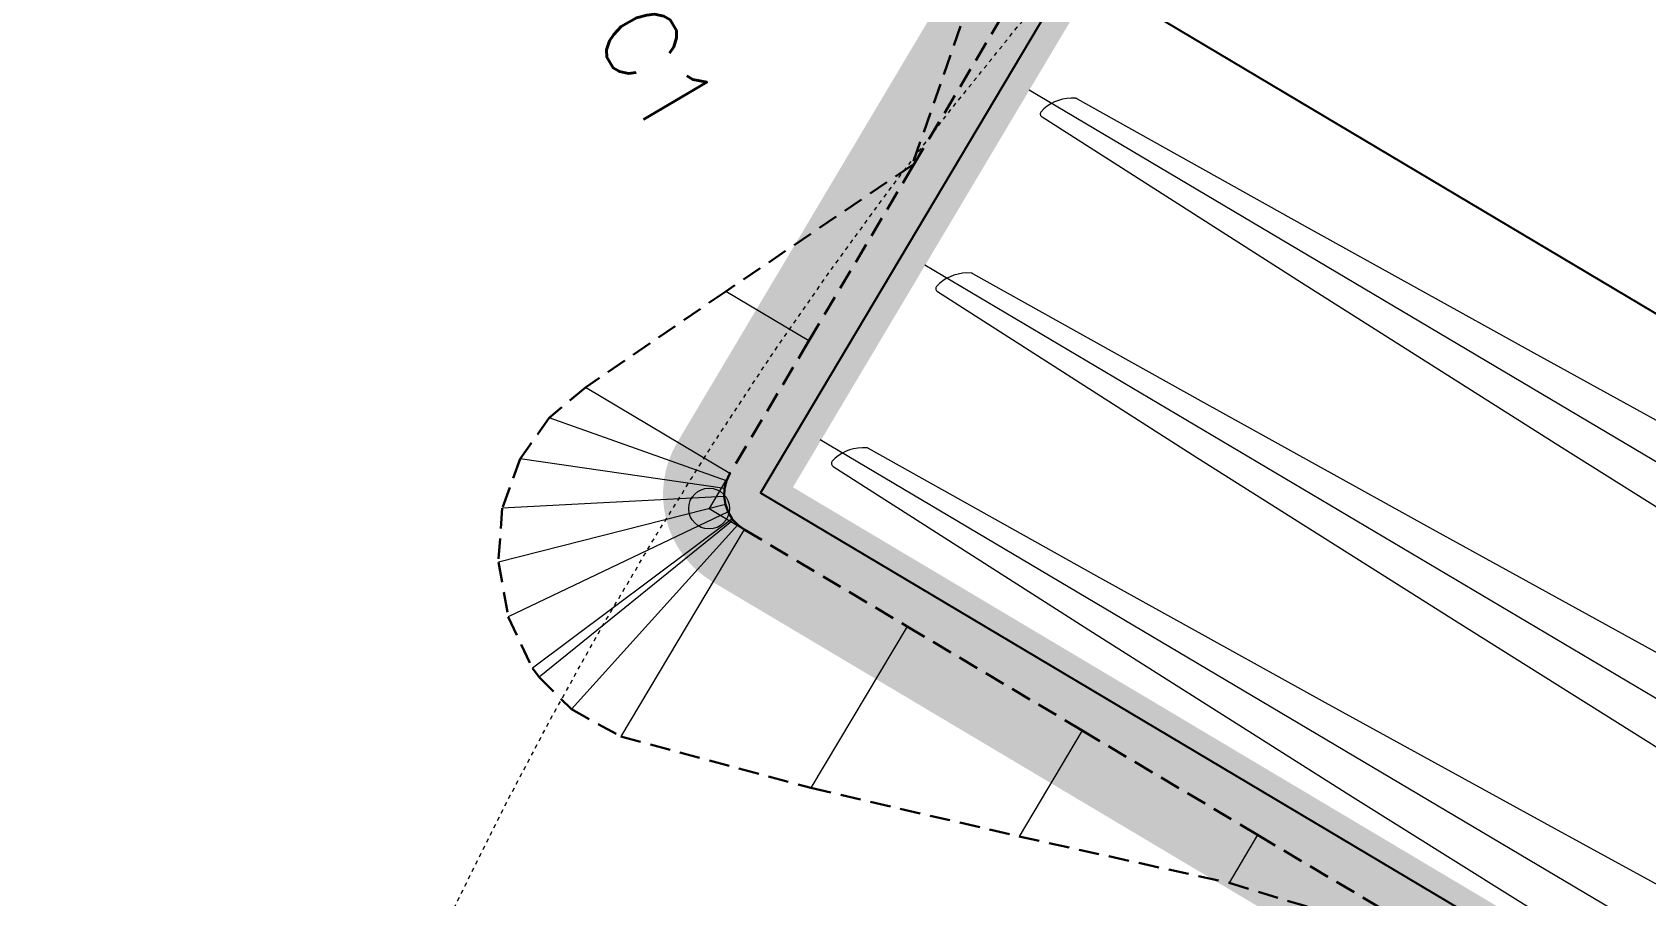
# Model space of a CAD drawing. Header units: metres. Extents: x 544752 to 548977, y 1840603 to 1844608.
# Drawn here: x 544902.78 to 544942.33, y 1843802.02 to 1843823.19 of the extents above; entities that cross this region are included whole.
import ezdxf

# ---------------------------------------------------------------- set-up
doc = ezdxf.new("R2010")
doc.units = ezdxf.units.M
doc.header["$MEASUREMENT"] = 0
doc.linetypes.add('ACAD_ISO02W100', pattern=[15, 12, -3])
doc.linetypes.add('Anordnung Grundriss$0$GESTRICHELT', pattern=[0.75, 0.5, -0.25])
doc.layers.add('C-ROAD', color=7, linetype='Continuous')
for name, color, linetype, lineweight in [('C-ROAD-CORR', 5, 'Continuous', 0), ('C-ROAD-SAMP-TEXT', 11, 'Continuous', 0), ('C-ROAD-STAN', 11, 'Continuous', 0), ('Line5', 5, 'Continuous', 13), ('Đường', 5, 'ACAD_ISO02W100', 5)]:
    doc.layers.add(name, color=color, linetype=linetype, lineweight=lineweight)

# ---------------------------------------------------------------- blocks, each defined once
blk = doc.blocks.new('TB')
at = {"layer": 'Defpoints', "color": 5, "linetype": 'Anordnung Grundriss$0$GESTRICHELT', "lineweight": 5, "ltscale": 0.2}
blk.add_circle((-0.4049538253086098, -1.769394799566726e-07), 105.7280000291212, dxfattribs=at)
blk = doc.blocks.new('FREFEWRFERWF')
at = {"layer": 'Line5', "color": 5}
for p, q in [((-1.66903406981146, -0.552696687169373), (-3.349565278273076, 70.4684576750733)), ((-12.75507202500012, -0.8150196010246873), (-14.43560326413717, 70.20613535726443)), ((-7.212053040915634, -0.6838581399060786), (-8.89258424937725, 70.33729622233659))]:
    blk.add_line(p, q, dxfattribs=at)
at = {"layer": 'Line5', "color": 5, "flags": 128}
for points in [[(-14.86438842292409, 69.08685307204723), (-14.80841630435316, 69.18441281979904), (-14.7429451107746, 69.27586939930916), (-14.66863456461579, 69.36030120356008), (-14.58623352402356, 69.43685740279034), (-14.49657232302707, 69.50476654665545), (-14.40055447630584, 69.56334433192387), (-14.29914754873607, 69.61200046539307), (-14.19337342411745, 69.65024462807924), (-14.0842979879817, 69.67769145453349)], [(-14.08429830515524, 69.67769065964967), (-14.06706906191539, 69.67943511717021), (-14.04982166929403, 69.6778805218637), (-14.03318210656289, 69.67308331327513), (-14.01775426935637, 69.66521759377792), (-14.00409810314886, 69.65456885192543), (-13.99270923074801, 69.64152358099818), (-13.98400099435821, 69.6265552258119), (-13.97828945569927, 69.61020707152784), (-13.97578189574415, 69.59307245211676)], [(-9.32136941346107, 69.21801394689828), (-9.265397289826069, 69.3155737053603), (-9.199926091358066, 69.40703027509153), (-9.125615558237769, 69.49146207235754), (-9.043214510194957, 69.56801827577874), (-8.953553309314884, 69.63592742476612), (-8.857535458577331, 69.69450520677492), (-8.756128540670034, 69.74316133605316), (-8.650354421522934, 69.78140550572425), (-8.54127897741273, 69.8088523298502)], [(-8.54127928573871, 69.80885153543204), (-8.524050052743405, 69.81059598503634), (-8.506802660995163, 69.80904139298946), (-8.490163094887976, 69.80424418672919), (-8.47473525768146, 69.79637846909463), (-8.461079090833664, 69.78572972957045), (-8.44969022506848, 69.77268445119262), (-8.44098198757274, 69.75771610625088), (-8.435270443791524, 69.74136795289814), (-8.432762881100643, 69.72423332417384)], [(-8.432757004280575, 69.72412343835458), (-7.968257946602535, 61.96913249930367), (-7.53959449013928, 54.21207819133997), (-7.146775769360829, 46.45312612131238), (-6.78981017426122, 38.69244191842154), (-6.468705312057864, 30.93019125238061), (-6.183468067261856, 23.16653984691948), (-5.934104503423441, 15.40165340481326), (-5.720619944797363, 7.635697712190449), (-5.543018971104175, -0.1311614527367055)], [(-3.778350442356896, 69.34917539963499), (-3.722378318721894, 69.446735158097), (-3.656907120253891, 69.53819172782823), (-3.582596587133594, 69.62262352509424), (-3.500195539090782, 69.69917972851545), (-3.410534338210709, 69.76708887750283), (-3.314516487473156, 69.82566665951163), (-3.213109569565859, 69.87432278878987), (-3.107335450418759, 69.91256695846096), (-2.998260006308556, 69.9400137825869)], [(-2.998260314634535, 69.94001298816875), (-2.98103108163923, 69.94175743777305), (-2.963783689890988, 69.94020284572616), (-2.947144123783801, 69.9354056394659), (-2.931716286577284, 69.92753992183134), (-2.918060119729489, 69.91689118230715), (-2.906671253964305, 69.90384590392932), (-2.897963016468566, 69.88887755898759), (-2.892251472687349, 69.87252940563485), (-2.889743909996469, 69.85539477691054)], [(-2.8897380331764, 69.85528489109129), (-2.42523897549836, 62.10029395204037), (-1.996575519035105, 54.34323964407668), (-1.603756798256654, 46.58428757404909), (-1.246791203157045, 38.82360337115824), (-0.9256863409536891, 31.06135270511732), (-0.6404490961576812, 23.29770129965618), (-0.3910855323192663, 15.53281485754997), (-0.1776009736931883, 7.766859164927155), (0, 0)], [(-13.97577600751538, 69.5929625662975), (-13.51127695024479, 61.83797155646607), (-13.08261348161614, 54.08091718330979), (-12.68979475862579, 46.32196505367756), (-12.33282916026656, 38.56128078699112), (-12.01172429847065, 30.79903006413952), (-11.72648704145104, 23.03537858603522), (-11.47712347662309, 15.27049208758399), (-11.26363891706569, 7.504536324646324), (-11.08603794220835, -0.2623229054734111)], [(-9.331243289343547, 69.17811096040532), (-9.331059732241556, 69.18271416937932), (-9.33064318500692, 69.18730217264965), (-9.32999474729877, 69.19186318619177), (-9.32911606359994, 69.19638549722731), (-9.328009405639023, 69.20085749216378), (-9.326677597535308, 69.20526767522097), (-9.325124074530322, 69.20960473362356), (-9.323352824314497, 69.21385751152411), (-9.321368388540577, 69.2180151049979)], [(-3.788222254370339, 69.30944891646504), (-3.815693749580532, 62.71369162015617), (-3.866464245482348, 56.11807252373546), (-3.940533115004655, 49.52267391281202), (-4.037899439106695, 42.92757809534669), (-4.15856198273832, 36.33286737697199), (-4.302519265504088, 29.7386240279302), (-4.469769473420456, 23.14493034500629), (-4.660310532141011, 16.55186859890819), (-4.87414005107712, 9.959521067794412)], [(-3.788224318239372, 69.30927241314203), (-3.788040761137381, 69.31387562211603), (-3.787624213902745, 69.31846362538636), (-3.786975776194595, 69.32302463892847), (-3.786097092495766, 69.32754694996402), (-3.784990434534848, 69.33201894490048), (-3.783658626431134, 69.33642912795767), (-3.782105103426147, 69.34076618636027), (-3.780333853210323, 69.34501896426082), (-3.778349417436402, 69.34917655773461)], [(-14.87426023866283, 69.04712659073994), (-14.9017317329417, 62.45136923948303), (-14.95250223134644, 55.85575008206069), (-15.02657110703876, 49.26035141386092), (-15.12393741810229, 42.66525555262342), (-15.24459997238591, 36.07054476439953), (-15.38855725055328, 29.47630136879161), (-15.55580746376654, 22.88260762346908), (-15.74634851206793, 16.28954582801089), (-15.96017803822178, 9.697198242414743)], [(-14.87426230253186, 69.04695007717237), (-14.87407874467317, 69.05155328614637), (-14.87366220814874, 69.05614129919559), (-14.87301376980031, 69.06070231227204), (-14.87213508534478, 69.06522462377325), (-14.8710284254048, 69.06969661777839), (-14.86969661776675, 69.07410680130124), (-14.8681430927827, 69.07844384945929), (-14.86637184320716, 69.08269663760439), (-14.86438740679296, 69.08685421943665)], [(-9.331241225474514, 69.17828746372834), (-9.358712720684707, 62.58253016741946), (-9.409483216586523, 55.98691107099876), (-9.48355208610883, 49.39151246007532), (-9.58091841021087, 42.79641664260998), (-9.701580953842495, 36.20170592423528), (-9.845538236608263, 29.60746257519349), (-10.01278844452463, 23.01376889226958), (-10.20332950324519, 16.42070714617148), (-10.41715902218129, 9.828359615057707)]]:
    blk.add_lwpolyline(points, dxfattribs=at)
blk = doc.blocks.new('RFEWF34RF')
blk.add_lwpolyline([(467558.3739784134, 1441381.465170017), (467628.3739784134, 1441381.465170017), (467628.3739784134, 1441366.465170017), (467558.3739784134, 1441366.465170017)], close=True)
at = {"xscale": 0.9, "yscale": 0.9714285714285716, "zscale": 0.9714285714285716, "rotation": 268.6444939923905}
blk.add_blockref('FREFEWRFERWF', (467559.2717663317, 1441366.934817435), dxfattribs=at)
blk = doc.blocks.new('fcwdăed')
at = {"xscale": -1, "rotation": 19.89216182940478}
blk.add_blockref('RFEWF34RF', (1396367.360318515, 242211.3860006156, -3.31594075425429), dxfattribs=at)
blk = doc.blocks.new('STA')
blk.add_circle((0, 0), 0.03600344113496039)
blk = doc.blocks.new('PI')
h = blk.add_hatch(color=256)
h.dxf.hatch_style = 1
h.paths.add_polyline_path([(0.01097384885793593, 0, 1), (-0.01097384885793593, 0, 1)])
at = {"xscale": 0.3048, "yscale": 0.3048, "zscale": 0.3048}
blk.add_blockref('STA', (0, 0), dxfattribs=at)

msp = doc.modelspace()

# ---------------------------------------------------------------- linework, layer by layer
at = {"layer": 'C-ROAD', "color": 3, "linetype": 'Continuous', "lineweight": 13}
for p, q in [((544919.8865831676, 1843812.374758907), (544919.3751962084, 1843811.515416928)), ((544919.3751962084, 1843811.515416928), (544920.2345344179, 1843811.004023635))]:
    msp.add_line(p, q, dxfattribs=at)
at = {"layer": 'C-ROAD', "color": 1, "linetype": 'ACAD_ISO02W100', "lineweight": -3, "ltscale": 0.1, "const_width": 3, "flags": 128}
msp.add_lwpolyline([(544919.8865831676, 1843812.374758907, 0.4142114035845518), (544920.2345344179, 1843811.004023636)], format="xyb", dxfattribs=at)
at = {"layer": 'C-ROAD', "color": 1, "linetype": 'ACAD_ISO02W100', "lineweight": 60, "ltscale": 0.1, "const_width": 3, "flags": 128}
msp.add_lwpolyline([(544920.2345344179, 1843811.004023635), (544966.0670331197, 1843783.729043673)], dxfattribs=at)
at = {"layer": 'C-ROAD-CORR', "color": 160, "linetype": 'Continuous'}
for p, q in [((544924.3781368292, 1843819.922430083, 759.1867497881865), (544924.3544112903, 1843819.936548946, 759.1683439499927)), ((544924.3781368292, 1843819.922430083, 759.1867497881865), (544924.3544112903, 1843819.936548946, 759.1683439499927)), ((544924.3781368292, 1843819.922430083, 759.1867497881865), (544924.3544112903, 1843819.936548946, 759.1683439499927)), ((544924.3781368292, 1843819.922430083, 759.1867497881865), (544924.3544112903, 1843819.936548946, 759.1683439499927)), ((544921.8211831867, 1843815.625688519, 759.1867497881872), (544919.7843594144, 1843816.837784682, 757.6066192466953)), ((544921.8211831867, 1843815.625688519, 759.1867497881872), (544919.7843594144, 1843816.837784682, 757.6066192466953)), ((544921.8211831867, 1843815.625688519, 759.1867497881872), (544919.7843594144, 1843816.837784682, 757.6066192466953)), ((544921.8211831867, 1843815.625688519, 759.1867497881872), (544919.7843594144, 1843816.837784682, 757.6066192466953)), ((544919.8865831676, 1843812.374758907, 759.1867497881876), (544916.3433050185, 1843814.483333005, 756.437939559145)), ((544919.8865831676, 1843812.374758907, 759.1867497881876), (544916.3433050185, 1843814.483333005, 756.437939559145)), ((544919.8865831676, 1843812.374758907, 759.1867497881876), (544916.3433050185, 1843814.483333005, 756.437939559145)), ((544919.8865831676, 1843812.374758907, 759.1867497881876), (544916.3433050185, 1843814.483333005, 756.437939559145)), ((544919.80332823, 1843812.197283007, 759.1863654973928), (544915.4561787762, 1843813.737249755, 756.1117955394956)), ((544919.80332823, 1843812.197283007, 759.1863654973928), (544915.4561787762, 1843813.737249755, 756.1117955394956)), ((544919.80332823, 1843812.197283007, 759.1863654973928), (544915.4561787762, 1843813.737249755, 756.1117955394956)), ((544919.80332823, 1843812.197283007, 759.1863654973928), (544915.4561787762, 1843813.737249755, 756.1117955394956)), ((544919.7562966682, 1843812.006975067, 759.1852273929404), (544914.7418139739, 1843812.73463162, 755.807225304176)), ((544919.7562966682, 1843812.006975067, 759.1852273929404), (544914.7418139739, 1843812.73463162, 755.807225304176)), ((544919.7562966682, 1843812.006975067, 759.1852273929404), (544914.7418139739, 1843812.73463162, 755.807225304176)), ((544919.7562966682, 1843812.006975067, 759.1852273929404), (544914.7418139739, 1843812.73463162, 755.807225304176)), ((544919.7472958614, 1843811.811148447, 759.1833792111444), (544914.3060143292, 1843811.526617976, 755.5509021070638)), ((544919.7472958614, 1843811.811148447, 759.1833792111444), (544914.3060143292, 1843811.526617976, 755.5509021070638)), ((544919.7472958614, 1843811.811148447, 759.1833792111444), (544914.3060143292, 1843811.526617976, 755.5509021070638)), ((544919.7472958614, 1843811.811148447, 759.1833792111444), (544914.3060143292, 1843811.526617976, 755.5509021070638)), ((544919.7766717024, 1843811.617328583, 759.1808919759297), (544914.2110131494, 1843810.204526349, 755.352775799652)), ((544919.7766717024, 1843811.617328583, 759.1808919759297), (544914.2110131494, 1843810.204526349, 755.352775799652)), ((544919.7766717024, 1843811.617328583, 759.1808919759297), (544914.2110131494, 1843810.204526349, 755.352775799652)), ((544919.7766717024, 1843811.617328583, 759.1808919759297), (544914.2110131494, 1843810.204526349, 755.352775799652)), ((544919.8432953047, 1843811.432963794, 759.1778612694501), (544914.450046557, 1843808.861298742, 755.1945297103259)), ((544919.8432953047, 1843811.432963794, 759.1778612694501), (544914.450046557, 1843808.861298742, 755.1945297103259)), ((544919.8432953047, 1843811.432963794, 759.1778612694501), (544914.450046557, 1843808.861298742, 755.1945297103259)), ((544919.8432953047, 1843811.432963794, 759.1778612694501), (544914.450046557, 1843808.861298742, 755.1945297103259)), ((544919.9446063846, 1843811.26513905, 759.1744035589762), (544915.0433804194, 1843807.606129548, 755.0968026033082)), ((544919.9446063846, 1843811.26513905, 759.1744035589762), (544915.0433804194, 1843807.606129548, 755.0968026033082)), ((544919.9446063846, 1843811.26513905, 759.1744035589762), (544915.0433804194, 1843807.606129548, 755.0968026033082)), ((544919.9446063846, 1843811.26513905, 759.1744035589762), (544915.0433804194, 1843807.606129548, 755.0968026033082)), ((544919.9684721109, 1843811.234435012, 759.1736604301425), (544915.2089873862, 1843807.38420448, 755.0924313128694)), ((544919.9684721109, 1843811.234435012, 759.1736604301425), (544915.2089873862, 1843807.38420448, 755.0924313128694)), ((544919.9684721109, 1843811.234435012, 759.1736604301425), (544915.2089873862, 1843807.38420448, 755.0924313128694)), ((544919.9684721109, 1843811.234435012, 759.1736604301425), (544915.2089873862, 1843807.38420448, 755.0924313128694)), ((544920.0767116504, 1843811.1203037, 759.1706517211334), (544916.0009634316, 1843806.594819564, 755.1104530279864)), ((544920.0767116504, 1843811.1203037, 759.1706517211334), (544916.0009634316, 1843806.594819564, 755.1104530279864)), ((544920.0767116504, 1843811.1203037, 759.1706517211334), (544916.0009634316, 1843806.594819564, 755.1104530279864)), ((544920.0767116504, 1843811.1203037, 759.1706517211334), (544916.0009634316, 1843806.594819564, 755.1104530279864)), ((544920.2345344179, 1843811.004023635, 759.1667499356007), (544917.2113479776, 1843805.923902998, 755.2256681925273)), ((544920.2345344179, 1843811.004023635, 759.1667499356007), (544917.2113479776, 1843805.923902998, 755.2256681925273)), ((544920.2345344179, 1843811.004023635, 759.1667499356007), (544917.2113479776, 1843805.923902998, 755.2256681925273)), ((544920.2345344179, 1843811.004023635, 759.1667499356007), (544917.2113479776, 1843805.923902998, 755.2256681925273)), ((544924.2272155822, 1843808.627973849, 759.0738260625395), (544921.8701433049, 1843804.667182229, 756.0011030587244)), ((544924.2272155822, 1843808.627973849, 759.0738260625395), (544921.8701433049, 1843804.667182229, 756.0011030587244)), ((544924.2272155822, 1843808.627973849, 759.0738260625395), (544921.8701433049, 1843804.667182229, 756.0011030587244)), ((544924.2272155822, 1843808.627973849, 759.0738260625395), (544921.8701433049, 1843804.667182229, 756.0011030587244)), ((544928.5239382996, 1843806.070988536, 758.9738260625425), (544926.9797909891, 1843803.476224774, 756.96084707655)), ((544928.5239382996, 1843806.070988536, 758.9738260625425), (544926.9797909891, 1843803.476224774, 756.96084707655)), ((544928.5239382996, 1843806.070988536, 758.9738260625425), (544926.9797909891, 1843803.476224774, 756.96084707655)), ((544928.5239382996, 1843806.070988536, 758.9738260625425), (544926.9797909891, 1843803.476224774, 756.96084707655)), ((544932.8206610171, 1843803.514003224, 758.8738260625454), (544932.1208830619, 1843802.338106036, 757.9615825810405)), ((544932.8206610171, 1843803.514003224, 758.8738260625454), (544932.1208830619, 1843802.338106036, 757.9615825810405)), ((544932.8206610171, 1843803.514003224, 758.8738260625454), (544932.1208830619, 1843802.338106036, 757.9615825810405)), ((544932.8206610171, 1843803.514003224, 758.8738260625454), (544932.1208830619, 1843802.338106036, 757.9615825810405))]:
    msp.add_line(p, q, dxfattribs=at)

# ---------------------------------------------------------------- block references
at = {"rotation": 309.3513282273531}
msp.add_blockref('fcwdăed', (-863020.6007982781, 1292227.803027287, 1000002.315940754), dxfattribs=at)
at = {"layer": 'C-ROAD-STAN', "color": 3, "linetype": 'Continuous', "lineweight": -3, "xscale": 45.56286554269575, "yscale": 45.56286554269575, "zscale": 45.56286554269575, "rotation": 334.5}
msp.add_blockref('PI', (544919.3751962086, 1843811.515416928), dxfattribs=at)
at = {"layer": 'Đường', "rotation": 16.85361158989377}
msp.add_blockref('TB', (545008.8996636067, 1843756.179307224), dxfattribs=at)

# ---------------------------------------------------------------- next in the draw order: texts
at = {"layer": 'C-ROAD-SAMP-TEXT', "color": 1, "linetype": 'Continuous', "lineweight": 13, "insert": (544918.0924547227, 1843822.275808908), "char_height": 1.8, "width": 2.250857142857143, "attachment_point": 5, "rotation": 300.50023468337395, "bg_fill": 3, "box_fill_scale": 1.416666666666667, "bg_fill_color": 256, "bg_fill_true_color": 13158600, "bg_fill_transparency": 0}
msp.add_mtext('{\\Fsimplex.shx|c0;C1}', dxfattribs=at)

# ---------------------------------------------------------------- next in the draw order: linework, layer by layer
at = {"layer": 'C-ROAD', "color": 1, "linetype": 'ACAD_ISO02W100', "lineweight": 60, "ltscale": 0.1, "const_width": 3, "flags": 128}
msp.add_lwpolyline([(544935.7396995205, 1843839.01456294), (544919.8865831676, 1843812.374758907)], dxfattribs=at)
at = {"layer": 'C-ROAD-CORR', "color": 11, "linetype": 'Anordnung Grundriss$0$GESTRICHELT', "lineweight": 30}
for points in [[(544926.0328408644, 1843824.756092564, 760.2366728445347), (544924.3544112901, 1843819.936548946, 759.1683439499927), (544919.7843594142, 1843816.837784682, 757.6066192466953), (544916.3433050181, 1843814.483333005, 756.437939559145), (544915.4561787766, 1843813.737249756, 756.1117955394956), (544914.7418139738, 1843812.734631622, 755.807225304176), (544914.3060143288, 1843811.526617978, 755.5509021070638), (544914.2110131487, 1843810.20452635, 755.352775799652), (544914.450046556, 1843808.861298743, 755.1945297103259), (544915.0433804177, 1843807.60612955, 755.0968026033082), (544915.2089873845, 1843807.384204481, 755.0924313128694), (544916.0009634289, 1843806.594819566, 755.1104530279864), (544917.2113479774, 1843805.923902998, 755.2256681925273), (544921.8701433045, 1843804.667182229, 756.0011030587244), (544926.9797909885, 1843803.476224774, 756.96084707655), (544932.1208830613, 1843802.338106036, 757.9615825810405), (544937.0498543992, 1843800.843542552, 758.9058747968917)], [(544926.9350904715, 1843824.219171648, 759.1867497881857), (544924.3781368291, 1843819.922430083, 759.1867497881865), (544921.8211831866, 1843815.625688519, 759.1867497881872), (544919.8865831672, 1843812.374758907, 759.1867497881876), (544919.8033282299, 1843812.197283007, 759.1863654973928), (544919.756296668, 1843812.006975067, 759.1852273929404), (544919.7472958611, 1843811.811148447, 759.1833792111444), (544919.776671702, 1843811.617328583, 759.1808919759297), (544919.8432953043, 1843811.432963794, 759.1778612694501), (544919.9446063841, 1843811.26513905, 759.1744035589762), (544919.9684721105, 1843811.234435012, 759.1736604301425), (544920.0767116499, 1843811.1203037, 759.1706517211334), (544920.2345344176, 1843811.004023635, 759.1667499356007), (544924.2272155816, 1843808.627973849, 759.0738260625395), (544928.523938299, 1843806.070988536, 758.9738260625425), (544932.8206610165, 1843803.514003224, 758.8738260625454), (544937.117383734, 1843800.957017911, 758.7738260625483)]]:
    msp.add_polyline3d(points, dxfattribs=at)
at = {"layer": 'C-ROAD-CORR', "color": 92, "linetype": 'Anordnung Grundriss$0$GESTRICHELT', "lineweight": 30}
for points in [[(544924.3544112901, 1843819.936548946, 759.1683439499927), (544919.7843594142, 1843816.837784682, 757.6066192466953), (544916.3433050181, 1843814.483333005, 756.437939559145), (544915.4561787766, 1843813.737249756, 756.1117955394956), (544914.7418139738, 1843812.734631622, 755.807225304176), (544914.3060143288, 1843811.526617978, 755.5509021070638), (544914.2110131487, 1843810.20452635, 755.352775799652), (544914.450046556, 1843808.861298743, 755.1945297103259), (544915.0433804177, 1843807.60612955, 755.0968026033082), (544915.2089873845, 1843807.384204481, 755.0924313128694), (544916.0009634289, 1843806.594819566, 755.1104530279864), (544917.2113479774, 1843805.923902998, 755.2256681925273), (544921.8701433045, 1843804.667182229, 756.0011030587244), (544926.9797909885, 1843803.476224774, 756.96084707655), (544932.1208830613, 1843802.338106036, 757.9615825810405)], [(544924.3781368291, 1843819.922430083, 759.1867497881865), (544921.8211831866, 1843815.625688519, 759.1867497881872), (544919.8865831672, 1843812.374758907, 759.1867497881876), (544919.8033282299, 1843812.197283007, 759.1863654973928), (544919.756296668, 1843812.006975067, 759.1852273929404), (544919.7472958611, 1843811.811148447, 759.1833792111444), (544919.776671702, 1843811.617328583, 759.1808919759297), (544919.8432953043, 1843811.432963794, 759.1778612694501), (544919.9446063841, 1843811.26513905, 759.1744035589762), (544919.9684721105, 1843811.234435012, 759.1736604301425), (544920.0767116499, 1843811.1203037, 759.1706517211334), (544920.2345344176, 1843811.004023635, 759.1667499356007), (544924.2272155816, 1843808.627973849, 759.0738260625395), (544928.523938299, 1843806.070988536, 758.9738260625425), (544932.8206610165, 1843803.514003224, 758.8738260625454)]]:
    msp.add_polyline3d(points, dxfattribs=at)

doc.saveas('drawing.dxf')
